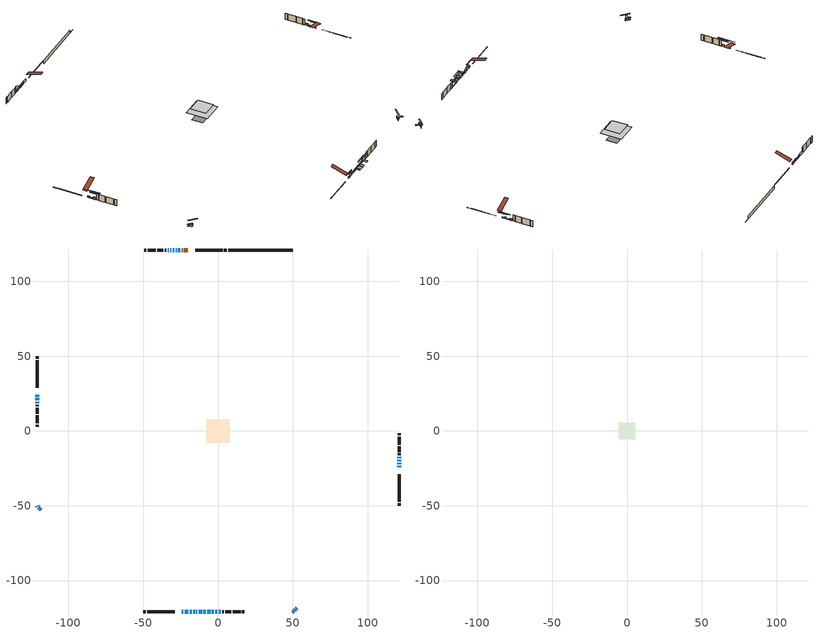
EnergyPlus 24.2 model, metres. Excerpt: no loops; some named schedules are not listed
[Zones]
conditioned space
 floor outside (Floor1 construction): -1.78,-1.78 -1.78,1.78 1.78,1.78 1.78,-1.78 z1.52
 floor adiabatic (AdiabaticFloorConstruction): -7.79,-7.79 -7.79,7.79 7.79,7.79 7.79,-7.79 z3.96
 floor foundation (Slab1 construction): -6.89,-3.93 -6.89,3.93 6.89,3.93 6.89,-3.93 z-1.07
 wall outside (RimJoist1 construction): 5.92,121.02 3.98,121.02 / -50.13,-121.02 -48.19,-121.02 / -121.02,50.13 -121.02,48.19 / 121.02,-50.13 121.02,-48.19 z1.52:1.82
 wall outside (RimJoist2 construction): 3.05,121.02 -15.32,121.02 / -47.26,-121.02 -28.89,-121.02 / -121.02,47.26 -121.02,28.89 / 121.02,-47.26 121.02,-28.89 z1.52:1.82
 wall outside (AdiabaticWallConstruction 1): -20.08,121.02 -22.75,121.02 / -23.68,121.02 -24.19,121.02 z1.52:3.55
 wall outside (AdiabaticWallConstruction): -24.13,-121.02 -23.16,-121.02 / -14.45,-121.02 -13.93,-121.02 z1.52:3.12; -25.12,121.02 -26.8,121.02 / -29.24,121.02 -30.41,121.02 / 121.02,-18.19 121.02,-17.08 / -16.54,-121.02 -15.37,-121.02 z1.52:2.69; 121.02,-24.13 121.02,-23.31 / -27.73,121.02 -28.31,121.02 / -32.97,121.02 -33.54,121.02 z1.52:2.38; 121.02,-22.39 121.02,-21.22 z1.52:2.97; -22.23,-121.02 -19.87,-121.02 z1.52:3.6; 121.02,-20.29 121.02,-19.12 z1.52:1.77; 50.13,-121.02 50.52,-120.62 / -18.94,-121.02 -17.47,-121.02 / -121.02,-50.13 -120.62,-50.52 / -13.01,-121.02 -10.64,-121.02 / 51.18,-119.97 51.59,-119.55 / -9.72,-121.02 -8.24,-121.02 / -119.97,-51.18 -119.55,-51.59 / -4.02,-121.02 -2.85,-121.02 z1.52:2.99; -31.33,121.02 -32.05,121.02 z1.52:1.73; -121.02,24.13 -121.02,23.01 / 0.58,-121.02 1.75,-121.02 z1.52:2.49; -7.31,-121.02 -4.95,-121.02 / 52.25,-118.9 52.64,-118.5 / -118.9,-52.25 -118.5,-52.64 / -121.02,19.71 -121.02,18.59 z1.52:3.3; -121.02,22.09 -121.02,20.63 z1.52:2.11; -1.93,-121.02 -0.35,-121.02 z1.52:1.8
 wall outside (Wall1 construction): -34.46,121.02 -35.58,121.02 / 2.68,-121.02 3.79,-121.02 / -121.02,17.66 -121.02,16.55 / 121.02,-16.15 121.02,-15.03 z1.52:6.4
 wall outside (Wall2 construction): -36.5,121.02 -40.56,121.02 / 4.72,-121.02 8.77,-121.02 / -121.02,15.62 -121.02,11.57 / 121.02,-14.11 121.02,-10.05 z1.52:6.4
 wall outside (Wall3 construction): -41.48,121.02 -46.89,121.02 / 9.7,-121.02 15.1,-121.02 / -121.02,10.64 -121.02,5.24 / 121.02,-9.13 121.02,-3.72 z1.52:6.4
 wall outside (Wall4 construction): -47.82,121.02 -49.2,121.02 / 16.03,-121.02 17.41,-121.02 / -121.02,4.31 -121.02,2.93 / 121.02,-2.79 121.02,-1.41 z1.52:6.4
 wall foundation (FoundationWall1 construction): 6.84,121.02,-1.07 6.84,121.02,1.52 45.8,121.02,1.52 45.8,121.02,-1.01 50.13,121.02,-1.01 50.13,121.02,-1.07
 window (WindowConstruction 20): -24.13,-121.02 -23.16,-121.02 z1.52:3.12
 window (WindowConstruction 6): -25.12,121.02 -26.8,121.02 z1.52:2.69
 window (WindowConstruction 7): 121.02,-24.13 121.02,-23.31 z1.52:2.38
 window (WindowConstruction 8): 121.02,-22.38 121.02,-21.22 z1.52:2.97
 window (WindowConstruction 9): -22.23,-121.02 -19.87,-121.02 z1.52:3.6
 window (WindowConstruction 10): -27.73,121.02 -28.31,121.02 z1.52:2.38
 window (WindowConstruction 11): -29.24,121.02 -30.41,121.02 z1.52:2.69
 window (WindowConstruction 12): 121.02,-20.29 121.02,-19.12 z1.52:1.77
 window (WindowConstruction 13): 121.02,-18.19 121.02,-17.08 z1.52:2.69
 window (WindowConstruction 14): 50.13,-121.02 50.52,-120.62 z1.52:2.99
 window (WindowConstruction 21): -31.34,121.02 -32.05,121.02 z1.52:1.72
 window (WindowConstruction 15): -18.94,-121.02 -17.47,-121.02 z1.52:2.99
 window (WindowConstruction 16): -121.02,-50.13 -120.62,-50.52 z1.52:2.99
 window (WindowConstruction 17): -16.54,-121.02 -15.37,-121.02 z1.52:2.69
 window (WindowConstruction 18): -121.02,24.13 -121.02,23.01 z1.52:2.49
 window (WindowConstruction 19): -32.98,121.02 -33.53,121.02 z1.52:2.38
 window (WindowConstruction 28): -14.44,-121.02 -13.94,-121.02 z1.52:3.12
 window (WindowConstruction 22): -13.01,-121.02 -10.64,-121.02 z1.52:2.99
 window (WindowConstruction 23): 51.18,-119.96 51.59,-119.55 z1.52:2.99
 window (WindowConstruction 24): -9.71,-121.02 -8.24,-121.02 z1.52:2.99
 window (WindowConstruction): -7.31,-121.02 -4.95,-121.02 z1.52:3.3
 window (WindowConstruction 25): -119.96,-51.18 -119.55,-51.59 z1.52:2.99
 window (WindowConstruction 26): -4.02,-121.02 -2.86,-121.02 z1.52:2.99
 window (WindowConstruction 27): -121.02,22.08 -121.02,20.64 z1.52:2.11
 window (WindowConstruction 1): 52.25,-118.89 52.64,-118.5 z1.52:3.3
 window (WindowConstruction 2): -118.89,-52.25 -118.5,-52.64 z1.52:3.3
 window (WindowConstruction 3): -1.93,-121.02 -0.35,-121.02 z1.52:1.8
 window (WindowConstruction 4): 0.58,-121.02 1.75,-121.02 z1.52:2.49
 window (WindowConstruction 5): -121.02,19.71 -121.02,18.59 z1.52:3.3
 door (Door): -20.08,121.02 -22.75,121.02 z1.52:3.55
 door (Door 1): -23.68,121.02 -24.19,121.02 z1.52:3.55
 ceiling adiabatic (AdiabaticFloorConstruction): 7.79,-7.79 7.79,7.79 -7.79,7.79 -7.79,-7.79 z3.96
attic - vented
 floor to conditioned space (Floor2 construction Reversed): -5.65,-5.65 -5.65,5.65 5.65,5.65 5.65,-5.65 z6.4
 roof outside (Roof1 construction): -19.15,121.02,6.4 -19.15,110.01,10.07 -16.25,110.01,10.07 -16.25,121.02,6.4; -25.06,-121.02,6.4 -25.06,-110.01,10.07 -27.96,-110.01,10.07 -27.96,-121.02,6.4; -121.02,25.06,6.4 -110.01,25.06,10.07 -110.01,27.96,10.07 -121.02,27.96,6.4; 121.02,-25.06,6.4 110.01,-25.06,10.07 110.01,-27.96,10.07 121.02,-27.96,6.4
shading: -20.11,-121.02 -27.18,-121.02 -27.18,-121.48 -20.11,-121.48 z6.17; -27.1,121.02 -24.82,121.02 -24.82,121.48 -27.1,121.48 z2.99; 121.02,-20.26 121.02,-27.18 121.48,-27.18 121.48,-20.26 z5.43; 121.02,-18.17 121.02,-25.44 121.48,-25.44 121.48,-18.17 z6.02; -19.26,-121.02 -22.84,-121.02 -22.84,-121.48 -19.26,-121.48 z4.21; -28.61,121.02 -27.43,121.02 -27.43,121.48 -28.61,121.48 z2.68; -30.71,121.02 -28.94,121.02 -28.94,121.48 -30.71,121.48 z2.99; 121.02,-18.82 121.02,-20.59 121.48,-20.59 121.48,-18.82 z2.07; 121.02,-16.78 121.02,-18.49 121.48,-18.49 121.48,-16.78 z2.99; 50.73,-120.41 49.92,-121.23 50.24,-121.55 51.06,-120.74 z3.29; -33.88,121.02 -29.51,121.02 -29.51,122.54 -33.88,122.54 z3.55; -17.17,-121.02 -19.24,-121.02 -19.24,-121.48 -17.17,-121.48 z3.29; -120.41,-50.73 -121.23,-49.92 -121.55,-50.24 -120.74,-51.06 z3.29; -15.07,-121.02 -16.84,-121.02 -16.84,-121.48 -15.07,-121.48 z2.99; -121.02,22.71 -121.02,24.43 -121.48,24.43 -121.48,22.71 z2.78; -33.83,121.02 -32.68,121.02 -32.68,121.48 -33.83,121.48 z2.68; -13.64,-121.02 -14.74,-121.02 -14.74,-124.68 -13.64,-124.68 z3.42; -10.35,-121.02 -13.3,-121.02 -13.3,-124.68 -10.35,-124.68 z3.29; 51.8,-119.34 50.97,-120.18 53.56,-122.76 54.39,-121.93 z3.29; -7.94,-121.02 -10.01,-121.02 -10.01,-124.68 -7.94,-124.68 z3.29; -1.9,-121.02 -10.36,-121.02 -10.36,-121.48 -1.9,-121.48 z6.35; -119.34,-51.8 -120.18,-50.97 -122.76,-53.56 -121.93,-54.39 z3.29; -2.56,-121.02 -4.32,-121.02 -4.32,-124.68 -2.56,-124.68 z3.29; -121.02,15.15 -121.02,27.57 -121.48,27.57 -121.48,15.15 z7.59; 54.8,-116.34 50.09,-121.05 50.42,-121.38 55.13,-116.67 z6.35; -116.34,-54.8 -121.05,-50.09 -121.38,-50.42 -116.67,-55.13 z6.35; 2.7,-121.02 -4.98,-121.02 -4.98,-121.48 2.7,-121.48 z4.85; 4.8,-121.02 -2.47,-121.02 -2.47,-121.48 4.8,-121.48 z5.54; -121.02,15.54 -121.02,22.76 -121.48,22.76 -121.48,15.54 z6.35
[Building]
Building 1: Terrain=Suburbs
[Site:Location]
Calgary Intl AP_AB: Latitude {deg}=51.11; Longitude {deg}=-114.02; Time Zone {hr}=-7; Elevation {m}=1084; Keep Site Location Information=Yes
[Site:GroundTemperature:Shallow]
0.326196, -1.55603, -1.70677, -0.813554, 2.7722, 6.34125, 9.43543, 11.3955, 11.562, 9.96783, 6.95256, 3.49299
[Site:WaterMainsTemperature]
Calculation Method=Schedule; Temperature Schedule=mains temperature schedule
[Material] Roughness=Rough; Thermal Absorptance=0.9
Name | Thickness {m} | Conductivity {W/m-K} | Density {kg/m3} | Specific Heat {J/kg-K} | Solar Absorptance | Visible Absorptance
asphalt or fiberglass shingles | 0.00635 | 0.162714 | 1121.4 | 1465.45 | 0.4 | 0.4
ceiling loosefill ins | 0.169333 | 0.0480833 | 16.02 | 1046.75 | 0.7 | 0.7
ceiling stud and cavity | 0.1397 | 0.0953572 | 65.682 | 1177.47 | 0.7 | 0.7
concrete 4.0 in. | 0.1016 | 1.803125 | 2242.8 | 837.4 | 0.7 | 0.7
concrete 8.0 in. | 0.2032 | 1.803125 | 2242.8 | 837.4 | 0.7 | 0.7
door material | 0.04445 | 0.0451087 | 512.64 | 1214.23 | 0.7 | 0.7
exterior vertical ins | 0.0524957 | 0.029427 | 32.04 | 1214.23 | 0.7 | 0.7
floor covering | 0.0127 | 0.0433444 | 54.468 | 1339.84 | 0.6 | 0.6
floor rigid ins | 0.103632 | 0.029427 | 32.04 | 1214.23 | 0.7 | 0.7
floor rigid ins 1; wall rigid ins 1 | 0.512978 | 0.029427 | 32.04 | 1214.23 | 0.7 | 0.7
floor stud and cavity | 0.1397 | 0.122966 | 92.3553 | 1139.71 | 0.7 | 0.7
floor stud and cavity 1 | 0.1397 | 1.75129 | 37.0049 | 1207.88 | 0.7 | 0.7
furniture material conditioned space 1 | 0.1524 | 0.115458 | 640.8 | 1214.23 | 0.6 | 0.6
gypsum board | 0.0127 | 0.160291 | 801 | 837.4 | 0.6 | 0.6
gypsum board 1 | 0.0127 | 0.160291 | 801 | 837.4 | 0.7 | 0.7
osb sheathing 0.5 in. | 0.0127 | 0.115458 | 512.64 | 1214.23 | 0.7 | 0.7
osb sheathing 0.75 in. | 0.01905 | 0.115458 | 512.64 | 1214.23 | 0.7 | 0.7
osb sheathing 2.0 in. | 0.0508 | 0.115458 | 512.64 | 1214.23 | 0.7 | 0.7
rim joist rigid ins; wall rigid ins | 0.051816 | 0.029427 | 32.04 | 1214.23 | 0.7 | 0.7
rim joist stud and cavity | 0.0508 | 0.0511906 | 125.044 | 1163.47 | 0.6 | 0.6
rim joist stud and cavity 1 | 0.0508 | 0.0496917 | 125.044 | 1163.47 | 0.6 | 0.6
slab rigid ins | 0.0412942 | 0.029427 | 32.04 | 1214.23 | 0.7 | 0.7
wall stud and cavity | 0.1397 | 0.243374 | 139.0536 | 1170.24 | 0.7 | 0.7
wall stud and cavity 1 | 0.1397 | 0.217369 | 139.0536 | 1170.24 | 0.7 | 0.7
wall stud and cavity 2 | 0.1397 | 0.220388 | 139.0536 | 1170.24 | 0.7 | 0.7
wall stud and cavity 3 | 0.1397 | 0.543595 | 139.0536 | 1170.24 | 0.7 | 0.7
wall stud and cavity 4 | 0.0889 | 0.380278 | 52.3479 | 1209.89 | 0.7 | 0.7
wall stud and cavity 5 | 0.0889 | 0.391764 | 83.0341 | 1211.67 | 0.7 | 0.7
wood siding | 0.0254 | 0.102417 | 544.68 | 1172.36 | 0.4 | 0.4
wood siding 1; wood siding 2; wood siding 3 | 0.0254 | 0.102417 | 544.68 | 1172.36 | 0.7 | 0.7
[WindowMaterial:SimpleGlazingSystem]
Name | U-Factor {W/m2-K} | Solar Heat Gain Coefficient
WindowMaterial | 2.89067 | 0.66
WindowMaterial 1 | 2.96732 | 0.63
WindowMaterial 10 | 2.9395 | 0.6
WindowMaterial 11 | 3.10076 | 0.32
WindowMaterial 12 | 2.99685 | 0.51
WindowMaterial 13 | 2.97187 | 0.62
WindowMaterial 14 | 2.90373 | 0.68
WindowMaterial 15 | 2.92474 | 0.66
WindowMaterial 16 | 3.00196 | 0.5
WindowMaterial 17 | 2.98833 | 0.6
WindowMaterial 18 | 2.779381 | 0.66
WindowMaterial 19 | 2.682855 | 0.42
WindowMaterial 2 | 3.08145 | 0.52
WindowMaterial 20 | 2.887263 | 0.7
WindowMaterial 21 | 2.96619 | 0.62
WindowMaterial 22 | 2.98606 | 0.53
WindowMaterial 23 | 3.01161 | 0.5
WindowMaterial 24 | 2.762347 | 0.61
WindowMaterial 3 | 2.95029 | 0.58
WindowMaterial 4 | 2.98776 | 0.53
WindowMaterial 5 | 2.90941 | 0.68
WindowMaterial 6 | 2.97698 | 0.54
WindowMaterial 7 | 2.92871 | 0.61
WindowMaterial 8 | 2.8742 | 0.71
WindowMaterial 9 | 2.98492 | 0.6
[Construction]
AdiabaticFloorConstruction: floor stud and cavity 1, floor rigid ins 1, osb sheathing 0.75 in., floor covering
AdiabaticWallConstruction: wood siding 2, wall rigid ins 1, wall stud and cavity 4, gypsum board
AdiabaticWallConstruction 1: wood siding 3, wall rigid ins 1, wall stud and cavity 4, gypsum board
Door; Door 1: door material
Floor1 construction: floor stud and cavity, floor rigid ins, osb sheathing 0.75 in., floor covering
Floor2 construction Reversed: gypsum board, ceiling stud and cavity, ceiling loosefill ins
FoundationWall1 construction: concrete 8.0 in., gypsum board 1
furniture construction conditioned space 1: furniture material conditioned space 1
PartitionWallConstruction: gypsum board, wall stud and cavity 5, gypsum board
RimJoist1 construction: wood siding 1, rim joist rigid ins, osb sheathing 2.0 in., rim joist stud and cavity
RimJoist2 construction: wood siding 1, rim joist rigid ins, osb sheathing 2.0 in., rim joist stud and cavity 1
Roof1 construction: asphalt or fiberglass shingles
Slab1 construction: slab rigid ins, concrete 4.0 in.
Wall1 construction: wood siding, wall rigid ins, osb sheathing 0.5 in., wall stud and cavity, gypsum board
Wall2 construction: wood siding, wall rigid ins, osb sheathing 0.5 in., wall stud and cavity 1, gypsum board
Wall3 construction: wood siding, wall rigid ins, osb sheathing 0.5 in., wall stud and cavity 2, gypsum board
Wall4 construction: wood siding, wall rigid ins, osb sheathing 0.5 in., wall stud and cavity 3, gypsum board
WindowConstruction: WindowMaterial
WindowConstruction 1; WindowConstruction 2: WindowMaterial 1
WindowConstruction 10: WindowMaterial 9
WindowConstruction 11: WindowMaterial 10
WindowConstruction 12: WindowMaterial 11
WindowConstruction 13: WindowMaterial 12
WindowConstruction 14; WindowConstruction 16: WindowMaterial 13
WindowConstruction 15; WindowConstruction 24: WindowMaterial 14
WindowConstruction 17: WindowMaterial 15
WindowConstruction 18: WindowMaterial 16
WindowConstruction 19: WindowMaterial 17
WindowConstruction 20: WindowMaterial 18
WindowConstruction 21: WindowMaterial 19
WindowConstruction 22: WindowMaterial 20
WindowConstruction 23: WindowMaterial 21
WindowConstruction 25: WindowMaterial 22
WindowConstruction 26; WindowConstruction 8: WindowMaterial 7
WindowConstruction 27: WindowMaterial 23
WindowConstruction 28: WindowMaterial 24
WindowConstruction 3: WindowMaterial 2
WindowConstruction 4: WindowMaterial 3
WindowConstruction 5: WindowMaterial 4
WindowConstruction 6: WindowMaterial 5
WindowConstruction 7: WindowMaterial 6
WindowConstruction 9: WindowMaterial 8
[Zone] Multiplier=1; Part of Total Floor Area=Yes
Name | Volume {m3}
attic - vented | 76.092
conditioned space | 976
[Space]
Name | Zone | Volume {m3}
attic - vented 1 | attic - vented | 76.092
conditioned space 1 | conditioned space | 976
[ZoneInfiltration:EffectiveLeakageArea]
infil attic - vented 1: Zone or Space=attic - vented 1; Schedule=Always On Discrete; Effective Air Leakage Area {cm2}=4379.66; Stack Coefficient=0.000255168; Wind Coefficient=1.07928e-05
[ZoneMixing]
whole house fan mix: Zone or Space=attic - vented; Schedule=Always On Continuous; Design Flow Rate Calculation Method=Flow/Zone; Design Flow Rate {m3/s}=0; Source Zone or Space=conditioned space
[SurfaceProperty:ExposedFoundationPerimeter]
Slab1: Exposed Perimeter Calculation Method=TotalExposedPerimeter; Total Exposed Perimeter {m}=43.282
[InternalMass] Zone or ZoneList=conditioned space; Space or SpaceList=conditioned space 1
Name | Construction | Surface Area {m2}
furniture mass conditioned space 1 | furniture construction conditioned space 1 | 145.5
partition wall mass | PartitionWallConstruction | 363.75
[Lights]
interior lighting: Zone or ZoneList or Space or SpaceList=conditioned space 1; Schedule=interior lighting schedule; Design Level Calculation Method=LightingLevel; Lighting Level {W}=343.2; Return Air Fraction=0; Fraction Radiant=0.6; Fraction Visible=0.2; Fraction Replaceable=1
[People]
occupants: Zone or ZoneList or Space or SpaceList=conditioned space 1; Number of People Schedule=occupants schedule; Number of People Calculation Method=People; Number of People=3; Fraction Radiant=0.314171; Sensible Heat Fraction=0.56303; Activity Level Schedule=occupants activity schedule; Carbon Dioxide Generation Rate {m3/s-W}=0; Enable ASHRAE 55 Comfort Warnings=No; Mean Radiant Temperature Calculation Type=EnclosureAveraged
[ElectricEquipment] Zone or ZoneList or Space or SpaceList=conditioned space 1; Design Level Calculation Method=EquipmentLevel
Name | Schedule | Design Level {W} | Fraction Latent | Fraction Radiant | Fraction Lost
clothes dryer | clothes dryer schedule | 140.772 | 0.015 | 0.081 | 0.85
clothes washer | clothes washer schedule | 32.1985 | 0.03 | 0.162 | 0.7
cooking range | cooking range schedule | 215.147 | 0.08 | 0.432 | 0.2
dishwasher | dishwasher schedule | 66.8632 | 0.3 | 0.18 | 0.4
fridge | fridge schedule | 72.9452 | 0 | 0.6 | 0
mech vent house fan | mech vent house fan schedule | 0 | 0 | 0 | 1
mech vent house fan cfis | mech vent house fan cfis schedule | 0 | 0 | 0 | 0
misc plug loads | misc plug loads schedule | 494.7 | 0.045 | 0.513 | 0.1
whole house fan | Always On Discrete | 0 | 0 | 0 | 1
[OtherEquipment] Zone or ZoneList or Space or SpaceList=conditioned space 1; Design Level Calculation Method=EquipmentLevel
Name | Fuel Type | Schedule | Design Level {W} | Fraction Latent | Fraction Radiant | Fraction Lost
clothes dryer 1 | Electricity | clothes dryer schedule | 0 | 0.015 | 0.081 | 0.85
cooking range 1 | Electricity | cooking range schedule | 0 | 0.08 | 0.432 | 0.2
general water use latent | None | general water use schedule | 62.594 | 1 | 0 | 0
general water use sensible | None | general water use schedule | -61.6891 | 0 | 0.6 | 0
mech vent house fan latent load | None | Always On Discrete | 0 | 1 | 0 | 0
mech vent house fan sensible load | None | Always On Discrete | 0 | 0 | 0 | 0
water heater energy adjustment1; water heater energy adjustment2 | NaturalGas | Always On Discrete | 0.01 | 0 | 0 | 1
[ZoneInfiltration:DesignFlowRate] Zone or ZoneList or Space or SpaceList=conditioned space 1; Schedule=Always On Discrete; Design Flow Rate Calculation Method=Flow/Zone; Design Flow Rate {m3/s}=0
infil flow; natural vent flow; whole house fan flow
[Foundation:Kiva]
Foundation Kiva 1: Initial Indoor Air Temperature {C}=18; Wall Height Above Grade {m}=1.52001; Wall Depth Below Slab {m}=0.2032; Custom Block Material Name 1=exterior vertical ins; Custom Block Depth 1 {m}=2.59001; Custom Block X Position 1 {m}=0.2159; Custom Block Z Position 1 {m}=0
[Foundation:Kiva:Settings]
Soil Conductivity {W/m-K}=0.849921; Soil Density {kg/m3}=1842.3; Soil Specific Heat {J/kg-K}=418.7; Ground Solar Absorptivity=0.9; Ground Thermal Absorptivity=0.9; Ground Surface Roughness {m}=0.03; Far-Field Width {m}=40; Deep-Ground Boundary Condition=ZeroFlux; Deep-Ground Depth {m}=40; Minimum Cell Dimension {m}=0.2; Maximum Cell Growth Coefficient=3; Simulation Timestep=Timestep
[Exterior:Lights]
exterior lighting: Schedule=exterior lighting schedule; Design Level {W}=75.6
[Schedule:Constant]
Name | Hourly Value
Always On Continuous; mech vent house fan schedule; mech vent house fan cfis schedule; Always On Discrete | 1
occupants activity schedule | 117.228
fridge schedule | 0
[Schedule:Week:Daily]
interior lighting schedule Week Rule - Jan1-Jan27: interior lighting schedule day, interior lighting schedule day, interior lighting schedule day, interior lighting schedule day, interior lighting schedule day, interior lighting schedule day, interior lighting schedule day, interior lighting schedule default day, interior lighting schedule default day, interior lighting schedule default day, interior lighting schedule default day, interior lighting schedule default day
interior lighting schedule Week Rule - Jan28-Feb3: interior lighting schedule day, interior lighting schedule day, interior lighting schedule day, interior lighting schedule day, interior lighting schedule day 1, interior lighting schedule day 1, interior lighting schedule day 1, interior lighting schedule default day, interior lighting schedule default day, interior lighting schedule default day, interior lighting schedule default day, interior lighting schedule default day
interior lighting schedule Week Rule - Feb4-Feb24: interior lighting schedule day 1, interior lighting schedule day 1, interior lighting schedule day 1, interior lighting schedule day 1, interior lighting schedule day 1, interior lighting schedule day 1, interior lighting schedule day 1, interior lighting schedule default day, interior lighting schedule default day, interior lighting schedule default day, interior lighting schedule default day, interior lighting schedule default day
interior lighting schedule Week Rule - Feb25-Mar3: interior lighting schedule day 1, interior lighting schedule day 1, interior lighting schedule day 1, interior lighting schedule day 1, interior lighting schedule day 2, interior lighting schedule day 2, interior lighting schedule day 2, interior lighting schedule default day, interior lighting schedule default day, interior lighting schedule default day, interior lighting schedule default day, interior lighting schedule default day
interior lighting schedule Week Rule - Mar4-Mar31: interior lighting schedule day 2, interior lighting schedule day 2, interior lighting schedule day 2, interior lighting schedule day 2, interior lighting schedule day 2, interior lighting schedule day 2, interior lighting schedule day 2, interior lighting schedule default day, interior lighting schedule default day, interior lighting schedule default day, interior lighting schedule default day, interior lighting schedule default day
interior lighting schedule Week Rule - Apr1-Apr28: interior lighting schedule day 3, interior lighting schedule day 3, interior lighting schedule day 3, interior lighting schedule day 3, interior lighting schedule day 3, interior lighting schedule day 3, interior lighting schedule day 3, interior lighting schedule default day, interior lighting schedule default day, interior lighting schedule default day, interior lighting schedule default day, interior lighting schedule default day
interior lighting schedule Week Rule - Apr29-May5: interior lighting schedule day 3, interior lighting schedule day 3, interior lighting schedule day 4, interior lighting schedule day 4, interior lighting schedule day 4, interior lighting schedule day 4, interior lighting schedule day 4, interior lighting schedule default day, interior lighting schedule default day, interior lighting schedule default day, interior lighting schedule default day, interior lighting schedule default day
interior lighting schedule Week Rule - May6-May26: interior lighting schedule day 4, interior lighting schedule day 4, interior lighting schedule day 4, interior lighting schedule day 4, interior lighting schedule day 4, interior lighting schedule day 4, interior lighting schedule day 4, interior lighting schedule default day, interior lighting schedule default day, interior lighting schedule default day, interior lighting schedule default day, interior lighting schedule default day
interior lighting schedule Week Rule - May27-Jun2: interior lighting schedule day 4, interior lighting schedule day 4, interior lighting schedule day 4, interior lighting schedule day 4, interior lighting schedule day 4, interior lighting schedule day 5, interior lighting schedule day 5, interior lighting schedule default day, interior lighting schedule default day, interior lighting schedule default day, interior lighting schedule default day, interior lighting schedule default day
interior lighting schedule Week Rule - Jun3-Jun30: interior lighting schedule day 5, interior lighting schedule day 5, interior lighting schedule day 5, interior lighting schedule day 5, interior lighting schedule day 5, interior lighting schedule day 5, interior lighting schedule day 5, interior lighting schedule default day, interior lighting schedule default day, interior lighting schedule default day, interior lighting schedule default day, interior lighting schedule default day
interior lighting schedule Week Rule - Jul1-Jul28: interior lighting schedule day 6, interior lighting schedule day 6, interior lighting schedule day 6, interior lighting schedule day 6, interior lighting schedule day 6, interior lighting schedule day 6, interior lighting schedule day 6, interior lighting schedule default day, interior lighting schedule default day, interior lighting schedule default day, interior lighting schedule default day, interior lighting schedule default day
interior lighting schedule Week Rule - Jul29-Aug4: interior lighting schedule day 6, interior lighting schedule day 6, interior lighting schedule day 6, interior lighting schedule day 7, interior lighting schedule day 7, interior lighting schedule day 7, interior lighting schedule day 7, interior lighting schedule default day, interior lighting schedule default day, interior lighting schedule default day, interior lighting schedule default day, interior lighting schedule default day
interior lighting schedule Week Rule - Aug5-Aug25: interior lighting schedule day 7, interior lighting schedule day 7, interior lighting schedule day 7, interior lighting schedule day 7, interior lighting schedule day 7, interior lighting schedule day 7, interior lighting schedule day 7, interior lighting schedule default day, interior lighting schedule default day, interior lighting schedule default day, interior lighting schedule default day, interior lighting schedule default day
interior lighting schedule Week Rule - Aug26-Sep1: interior lighting schedule day 7, interior lighting schedule day 7, interior lighting schedule day 7, interior lighting schedule day 7, interior lighting schedule day 7, interior lighting schedule day 7, interior lighting schedule day 8, interior lighting schedule default day, interior lighting schedule default day, interior lighting schedule default day, interior lighting schedule default day, interior lighting schedule default day
interior lighting schedule Week Rule - Sep2-Sep29: interior lighting schedule day 8, interior lighting schedule day 8, interior lighting schedule day 8, interior lighting schedule day 8, interior lighting schedule day 8, interior lighting schedule day 8, interior lighting schedule day 8, interior lighting schedule default day, interior lighting schedule default day, interior lighting schedule default day, interior lighting schedule default day, interior lighting schedule default day
interior lighting schedule Week Rule - Sep30-Oct6: interior lighting schedule day 8, interior lighting schedule day 9, interior lighting schedule day 9, interior lighting schedule day 9, interior lighting schedule day 9, interior lighting schedule day 9, interior lighting schedule day 9, interior lighting schedule default day, interior lighting schedule default day, interior lighting schedule default day, interior lighting schedule default day, interior lighting schedule default day
interior lighting schedule Week Rule - Oct7-Oct27: interior lighting schedule day 9, interior lighting schedule day 9, interior lighting schedule day 9, interior lighting schedule day 9, interior lighting schedule day 9, interior lighting schedule day 9, interior lighting schedule day 9, interior lighting schedule default day, interior lighting schedule default day, interior lighting schedule default day, interior lighting schedule default day, interior lighting schedule default day
interior lighting schedule Week Rule - Oct28-Nov3: interior lighting schedule day 9, interior lighting schedule day 9, interior lighting schedule day 9, interior lighting schedule day 9, interior lighting schedule day 10, interior lighting schedule day 10, interior lighting schedule day 10, interior lighting schedule default day, interior lighting schedule default day, interior lighting schedule default day, interior lighting schedule default day, interior lighting schedule default day
interior lighting schedule Week Rule - Nov4-Nov24: interior lighting schedule day 10, interior lighting schedule day 10, interior lighting schedule day 10, interior lighting schedule day 10, interior lighting schedule day 10, interior lighting schedule day 10, interior lighting schedule day 10, interior lighting schedule default day, interior lighting schedule default day, interior lighting schedule default day, interior lighting schedule default day, interior lighting schedule default day
interior lighting schedule Week Rule - Nov25-Dec1: interior lighting schedule day 10, interior lighting schedule day 10, interior lighting schedule day 10, interior lighting schedule day 10, interior lighting schedule day 10, interior lighting schedule day 10, interior lighting schedule day 11, interior lighting schedule default day, interior lighting schedule default day, interior lighting schedule default day, interior lighting schedule default day, interior lighting schedule default day
interior lighting schedule Week Rule - Dec2-Dec31: interior lighting schedule day 11, interior lighting schedule day 11, interior lighting schedule day 11, interior lighting schedule day 11, interior lighting schedule day 11, interior lighting schedule day 11, interior lighting schedule day 11, interior lighting schedule default day, interior lighting schedule default day, interior lighting schedule default day, interior lighting schedule default day, interior lighting schedule default day
occupants schedule Week Rule - Jan1-Dec31: occupants schedule day, occupants schedule day, occupants schedule day, occupants schedule day, occupants schedule day, occupants schedule day, occupants schedule day, occupants schedule default day, occupants schedule default day, occupants schedule default day, occupants schedule default day, occupants schedule default day
clothes dryer schedule Week Rule - Jan1-Dec31: clothes dryer schedule day, clothes dryer schedule day, clothes dryer schedule day, clothes dryer schedule day, clothes dryer schedule day, clothes dryer schedule day, clothes dryer schedule day, clothes dryer schedule default day, clothes dryer schedule default day, clothes dryer schedule default day, clothes dryer schedule default day, clothes dryer schedule default day
clothes washer schedule Week Rule - Jan1-Dec31: clothes washer schedule day, clothes washer schedule day, clothes washer schedule day, clothes washer schedule day, clothes washer schedule day, clothes washer schedule day, clothes washer schedule day, clothes washer schedule default day, clothes washer schedule default day, clothes washer schedule default day, clothes washer schedule default day, clothes washer schedule default day
cooking range schedule Week Rule - Jan1-Dec31: cooking range schedule day, cooking range schedule day, cooking range schedule day, cooking range schedule day, cooking range schedule day, cooking range schedule day, cooking range schedule day, cooking range schedule default day, cooking range schedule default day, cooking range schedule default day, cooking range schedule default day, cooking range schedule default day
dishwasher schedule Week Rule - Jan1-Dec31: dishwasher schedule day, dishwasher schedule day, dishwasher schedule day, dishwasher schedule day, dishwasher schedule day, dishwasher schedule day, dishwasher schedule day, dishwasher schedule default day, dishwasher schedule default day, dishwasher schedule default day, dishwasher schedule default day, dishwasher schedule default day
misc plug loads schedule Week Rule - Jan1-Dec31: misc plug loads schedule day, misc plug loads schedule day, misc plug loads schedule day, misc plug loads schedule day, misc plug loads schedule day, misc plug loads schedule day, misc plug loads schedule day, misc plug loads schedule default day, misc plug loads schedule default day, misc plug loads schedule default day, misc plug loads schedule default day, misc plug loads schedule default day
general water use schedule Week Rule - Jan1-Dec31: general water use schedule day, general water use schedule day, general water use schedule day, general water use schedule day, general water use schedule day, general water use schedule day, general water use schedule day, general water use schedule default day, general water use schedule default day, general water use schedule default day, general water use schedule default day, general water use schedule default day
exterior lighting schedule Week Rule - Jan1-Jan27: exterior lighting schedule day, exterior lighting schedule day, exterior lighting schedule day, exterior lighting schedule day, exterior lighting schedule day, exterior lighting schedule day, exterior lighting schedule day, exterior lighting schedule default day, exterior lighting schedule default day, exterior lighting schedule default day, exterior lighting schedule default day, exterior lighting schedule default day
exterior lighting schedule Week Rule - Jan28-Feb3: exterior lighting schedule day, exterior lighting schedule day, exterior lighting schedule day, exterior lighting schedule day, exterior lighting schedule day 1, exterior lighting schedule day 1, exterior lighting schedule day 1, exterior lighting schedule default day, exterior lighting schedule default day, exterior lighting schedule default day, exterior lighting schedule default day, exterior lighting schedule default day
exterior lighting schedule Week Rule - Feb4-Feb24: exterior lighting schedule day 1, exterior lighting schedule day 1, exterior lighting schedule day 1, exterior lighting schedule day 1, exterior lighting schedule day 1, exterior lighting schedule day 1, exterior lighting schedule day 1, exterior lighting schedule default day, exterior lighting schedule default day, exterior lighting schedule default day, exterior lighting schedule default day, exterior lighting schedule default day
[Schedule:Year]
interior lighting schedule: interior lighting schedule Week Rule - Jan1-Jan27, 1, 1, 1, 27, interior lighting schedule Week Rule - Jan28-Feb3, 1, 28, 2, 3, interior lighting schedule Week Rule - Feb4-Feb24, 2, 4, 2, 24, interior lighting schedule Week Rule - Feb25-Mar3, 2, 25, 3, 3, interior lighting schedule Week Rule - Mar4-Mar31, 3, 4, 3, 31, interior lighting schedule Week Rule - Apr1-Apr28, 4, 1, 4, 28, interior lighting schedule Week Rule - Apr29-May5, 4, 29, 5, 5, interior lighting schedule Week Rule - May6-May26, 5, 6, 5, 26, interior lighting schedule Week Rule - May27-Jun2, 5, 27, 6, 2, interior lighting schedule Week Rule - Jun3-Jun30, 6, 3, 6, 30, interior lighting schedule Week Rule - Jul1-Jul28, 7, 1, 7, 28, interior lighting schedule Week Rule - Jul29-Aug4, 7, 29, 8, 4, interior lighting schedule Week Rule - Aug5-Aug25, 8, 5, 8, 25, interior lighting schedule Week Rule - Aug26-Sep1, 8, 26, 9, 1, interior lighting schedule Week Rule - Sep2-Sep29, 9, 2, 9, 29, interior lighting schedule Week Rule - Sep30-Oct6, 9, 30, 10, 6, interior lighting schedule Week Rule - Oct7-Oct27, 10, 7, 10, 27, interior lighting schedule Week Rule - Oct28-Nov3, 10, 28, 11, 3, interior lighting schedule Week Rule - Nov4-Nov24, 11, 4, 11, 24, interior lighting schedule Week Rule - Nov25-Dec1, 11, 25, 12, 1, interior lighting schedule Week Rule - Dec2-Dec31, 12, 2, 12, 31
occupants schedule: occupants schedule Week Rule - Jan1-Dec31, 1, 1, 12, 31
clothes dryer schedule: clothes dryer schedule Week Rule - Jan1-Dec31, 1, 1, 12, 31
clothes washer schedule: clothes washer schedule Week Rule - Jan1-Dec31, 1, 1, 12, 31
cooking range schedule: cooking range schedule Week Rule - Jan1-Dec31, 1, 1, 12, 31
dishwasher schedule: dishwasher schedule Week Rule - Jan1-Dec31, 1, 1, 12, 31
misc plug loads schedule: misc plug loads schedule Week Rule - Jan1-Dec31, 1, 1, 12, 31
general water use schedule: general water use schedule Week Rule - Jan1-Dec31, 1, 1, 12, 31
exterior lighting schedule: exterior lighting schedule Week Rule - Jan1-Jan27, 1, 1, 1, 27, exterior lighting schedule Week Rule - Jan28-Feb3, 1, 28, 2, 3, exterior lighting schedule Week Rule - Feb4-Feb24, 2, 4, 2, 24, exterior lighting schedule Week Rule - Feb25-Mar3, 2, 25, 3, 3, exterior lighting schedule Week Rule - Mar4-Mar31, 3, 4, 3, 31, exterior lighting schedule Week Rule - Apr1-Apr28, 4, 1, 4, 28, exterior lighting schedule Week Rule - Apr29-May5, 4, 29, 5, 5, exterior lighting schedule Week Rule - May6-May26, 5, 6, 5, 26, exterior lighting schedule Week Rule - May27-Jun2, 5, 27, 6, 2, exterior lighting schedule Week Rule - Jun3-Jun30, 6, 3, 6, 30, exterior lighting schedule Week Rule - Jul1-Jul28, 7, 1, 7, 28, exterior lighting schedule Week Rule - Jul29-Aug4, 7, 29, 8, 4, exterior lighting schedule Week Rule - Aug5-Aug25, 8, 5, 8, 25, exterior lighting schedule Week Rule - Aug26-Sep1, 8, 26, 9, 1, exterior lighting schedule Week Rule - Sep2-Sep29, 9, 2, 9, 29, exterior lighting schedule Week Rule - Sep30-Oct6, 9, 30, 10, 6, exterior lighting schedule Week Rule - Oct7-Oct27, 10, 7, 10, 27, exterior lighting schedule Week Rule - Oct28-Nov3, 10, 28, 11, 3, exterior lighting schedule Week Rule - Nov4-Nov24, 11, 4, 11, 24, exterior lighting schedule Week Rule - Nov25-Dec1, 11, 25, 12, 1, exterior lighting schedule Week Rule - Dec2-Dec31, 12, 2, 12, 31
[Schedule:Compact]
mains temperature schedule: Through: 01/01, For: AllDays, Until: 24:00, 5.30611, Through: 01/02, For: AllDays, Until: 24:00, 5.24556, Through: 01/03, For: AllDays, Until: 24:00, 5.18611, Through: 01/04, For: AllDays, Until: 24:00, 5.12778, Through: 01/05, For: AllDays, Until: 24:00, 5.07, Through: 01/06, For: AllDays, Until: 24:00, 5.01278, Through: 01/07, For: AllDays, Until: 24:00, 4.95722, Through: 01/08, For: AllDays, Until: 24:00, 4.90222, Through: 01/09, For: AllDays, Until: 24:00, 4.84778, Through: 01/10, For: AllDays, Until: 24:00, 4.795, Through: 01/11, For: AllDays, Until: 24:00, 4.74278, Through: 01/12, For: AllDays, Until: 24:00, 4.69167, Through: 01/13, For: AllDays, Until: 24:00, 4.64111, Through: 01/14, For: AllDays, Until: 24:00, 4.59222, Through: 01/15, For: AllDays, Until: 24:00, 4.54389, Through: 01/16, For: AllDays, Until: 24:00, 4.49722, Through: 01/17, For: AllDays, Until: 24:00, 4.45111, Through: 01/18, For: AllDays, Until: 24:00, 4.40611, Through: 01/19, For: AllDays, Until: 24:00, 4.36222, Through: 01/20, For: AllDays, Until: 24:00, 4.32, Through: 01/21, For: AllDays, Until: 24:00, 4.27833, Through: 01/22, For: AllDays, Until: 24:00, 4.23778, Through: 01/23, For: AllDays, Until: 24:00, 4.19833, Through: 01/24, For: AllDays, Until: 24:00, 4.16056, Through: 01/25, For: AllDays, Until: 24:00, 4.12333, Through: 01/26, For: AllDays, Until: 24:00, 4.08778, Through: 01/27, For: AllDays, Until: 24:00, 4.05278, Through: 01/28, For: AllDays, Until: 24:00, 4.01944, Through: 01/29, For: AllDays, Until: 24:00, 3.98722, Through: 01/30, For: AllDays, Until: 24:00, 3.95611, Through: 01/31, For: AllDays, Until: 24:00, 3.92667, Through: 02/01, For: AllDays, Until: 24:00, 3.89778, Through: 02/02, For: AllDays, Until: 24:00, 3.87056, Through: 02/03, For: AllDays, Until: 24:00, 3.84444, Through: 02/04, For: AllDays, Until: 24:00, 3.82, Through: 02/05, For: AllDays, Until: 24:00, 3.79611, Through: 02/06, For: AllDays, Until: 24:00, 3.77389, Through: 02/07, For: AllDays, Until: 24:00, 3.75333, Through: 02/08, For: AllDays, Until: 24:00, 3.73333, Through: 02/09, For: AllDays, Until: 24:00, 3.715, Through: 02/10, For: AllDays, Until: 24:00, 3.69778, Through: 02/11, For: AllDays, Until: 24:00, 3.68222, Through: 02/12, For: AllDays, Until: 24:00, 3.66778, Through: 02/13, For: AllDays, Until: 24:00, 3.65444, Through: 02/14, For: AllDays, Until: 24:00, 3.64278, Through: 02/15, For: AllDays, Until: 24:00, 3.63222, Through: 02/16, For: AllDays, Until: 24:00, 3.62278, Through: 02/17, For: AllDays, Until: 24:00, 3.615, Through: 02/18, For: AllDays, Until: 24:00, 3.60833, Through: 02/19, For: AllDays, Until: 24:00, 3.60333, Through: 02/20, For: AllDays, Until: 24:00, 3.59944, Through: 02/21, For: AllDays, Until: 24:00, 3.59667, Through: 02/22, For: AllDays, Until: 24:00, 3.59556, Through: 02/23, For: AllDays, Until: 24:00, 3.59556, Through: 02/24, For: AllDays, Until: 24:00, 3.59722, Through: 02/25, For: AllDays, Until: 24:00, 3.6, Through: 02/26, For: AllDays, Until: 24:00, 3.60389, Through: 02/27, For: AllDays, Until: 24:00, 3.60944, Through: 02/28, For: AllDays, Until: 24:00, 3.61611, Through: 03/01, For: AllDays, Until: 24:00, 3.62444, Through: 03/02, For: AllDays, Until: 24:00, 3.63333, Through: 03/03, For: AllDays, Until: 24:00, 3.64444, Through: 03/04, For: AllDays, Until: 24:00, 3.65611, Through: 03/05, For: AllDays, Until: 24:00, 3.67, Through: 03/06, For: AllDays, Until: 24:00, 3.68444, Through: 03/07, For: AllDays, Until: 24:00, 3.70056, Through: 03/08, For: AllDays, Until: 24:00, 3.71778, Through: 03/09, For: AllDays, Until: 24:00, 3.73611, Through: 03/10, For: AllDays, Until: 24:00, 3.75611, Through: 03/11, For: AllDays, Until: 24:00, 3.77722, Through: 03/12, For: AllDays, Until: 24:00, 3.79944, Through: 03/13, For: AllDays, Until: 24:00, 3.82333, Through: 03/14, For: AllDays, Until: 24:00, 3.84833, Through: 03/15, For: AllDays, Until: 24:00, 3.87444, Through: 03/16, For: AllDays, Until: 24:00, 3.90222, Through: 03/17, For: AllDays, Until: 24:00, 3.93056, Through: 03/18, For: AllDays, Until: 24:00, 3.96056, Through: 03/19, For: AllDays, Until: 24:00, 3.99167, Through: 03/20, For: AllDays, Until: 24:00, 4.02444, Through: 03/21, For: AllDays, Until: 24:00, 4.05778, Through: 03/22, For: AllDays, Until: 24:00, 4.09278, Through: 03/23, For: AllDays, Until: 24:00, 4.12833, Through: 03/24, For: AllDays, Until: 24:00, 4.16556, Through: 03/25, For: AllDays, Until: 24:00, 4.20389, Through: 03/26, For: AllDays, Until: 24:00, 4.24333, Through: 03/27, For: AllDays, Until: 24:00, 4.28389, Through: 03/28, For: AllDays, Until: 24:00, 4.32611, Through: 03/29, For: AllDays, Until: 24:00, 4.36889, Through: 03/30, For: AllDays, Until: 24:00, 4.41278, Through: 03/31, For: AllDays, Until: 24:00, 4.45778, Through: 04/01, For: AllDays, Until: 24:00, 4.50389, Through: 04/02, For: AllDays, Until: 24:00, 4.55111, Through: 04/03, For: AllDays, Until: 24:00, 4.59944, Through: 04/04, For: AllDays, Until: 24:00, 4.64833, Through: 04/05, For: AllDays, Until: 24:00, 4.69889, Through: 04/06, For: AllDays, Until: 24:00, 4.75, Through: 04/07, For: AllDays, Until: 24:00, 4.80222, Through: 04/08, For: AllDays, Until: 24:00, 4.85556, Through: 04/09, For: AllDays, Until: 24:00, 4.91, Through: 04/10, For: AllDays, Until: 24:00, 4.965, Through: 04/11, For: AllDays, Until: 24:00, 5.02111, Through: 04/12, For: AllDays, Until: 24:00, 5.07833, Through: 04/13, For: AllDays, Until: 24:00, 5.13611, Through: 04/14, For: AllDays, Until: 24:00, 5.195, Through: 04/15, For: AllDays, Until: 24:00, 5.25444, Through: 04/16, For: AllDays, Until: 24:00, 5.315, Through: 04/17, For: AllDays, Until: 24:00, 5.37611, Through: 04/18, For: AllDays, Until: 24:00, 5.43833, Through: 04/19, For: AllDays, Until: 24:00, 5.50111, Through: 04/20, For: AllDays, Until: 24:00, 5.565, Through: 04/21, For: AllDays, Until: 24:00, 5.62944, Through: 04/22, For: AllDays, Until: 24:00, 5.69444, Through: 04/23, For: AllDays, Until: 24:00, 5.76, Through: 04/24, For: AllDays, Until: 24:00, 5.82667, Through: 04/25, For: AllDays, Until: 24:00, 5.89389, Through: 04/26, For: AllDays, Until: 24:00, 5.96167, Through: 04/27, For: AllDays, Until: 24:00, 6.03056, Through: 04/28, For: AllDays, Until: 24:00, 6.09944, Through: 04/29, For: AllDays, Until: 24:00, 6.16944, Through: 04/30, For: AllDays, Until: 24:00, 6.23944, Through: 05/01, For: AllDays, Until: 24:00, 6.31056, Through: 05/02, For: AllDays, Until: 24:00, 6.38167, Through: 05/03, For: AllDays, Until: 24:00, 6.45333, Through: 05/04, For: AllDays, Until: 24:00, 6.52611, Through: 05/05, For: AllDays, Until: 24:00, 6.59889, Through: 05/06, For: AllDays, Until: 24:00, 6.67167, Through: 05/07, For: AllDays, Until: 24:00, 6.74556, Through: 05/08, For: AllDays, Until: 24:00, 6.81944, Through: 05/09, For: AllDays, Until: 24:00, 6.89389, Through: 05/10, For: AllDays, Until: 24:00, 6.96889, Through: 05/11, For: AllDays, Until: 24:00, 7.04389, Through: 05/12, For: AllDays, Until: 24:00, 7.11944, Through: 05/13, For: AllDays, Until: 24:00, 7.195, Through: 05/14, For: AllDays, Until: 24:00, 7.27111, Through: 05/15, For: AllDays, Until: 24:00, 7.34722, Through: 05/16, For: AllDays, Until: 24:00, 7.42389, Through: 05/17, For: AllDays, Until: 24:00, 7.50056, Through: 05/18, For: AllDays, Until: 24:00, 7.57722, Through: 05/19, For: AllDays, Until: 24:00, 7.65444, Through: 05/20, For: AllDays, Until: 24:00, 7.73167, Through: 05/21, For: AllDays, Until: 24:00, 7.80889, Through: 05/22, For: AllDays, Until: 24:00, 7.88611, Through: 05/23, For: AllDays, Until: 24:00, 7.96333, Through: 05/24, For: AllDays, Until: 24:00, 8.04111, Through: 05/25, For: AllDays, Until: 24:00, 8.11833, Through: 05/26, For: AllDays, Until: 24:00, 8.19611, Through: 05/27, For: AllDays, Until: 24:00, 8.27333, Through: 05/28, For: AllDays, Until: 24:00, 8.35056, Through: 05/29, For: AllDays, Until: 24:00, 8.42778, Through: 05/30, For: AllDays, Until: 24:00, 8.505, Through: 05/31, For: AllDays, Until: 24:00, 8.58222, Through: 06/01, For: AllDays, Until: 24:00, 8.65889, Through: 06/02, For: AllDays, Until: 24:00, 8.73556, Through: 06/03, For: AllDays, Until: 24:00, 8.81222, Through: 06/04, For: AllDays, Until: 24:00, 8.88889, Through: 06/05, For: AllDays, Until: 24:00, 8.965, Through: 06/06, For: AllDays, Until: 24:00, 9.04056, Through: 06/07, For: AllDays, Until: 24:00, 9.11611, Through: 06/08, For: AllDays, Until: 24:00, 9.19167, Through: 06/09, For: AllDays, Until: 24:00, 9.26667, Through: 06/10, For: AllDays, Until: 24:00, 9.34111, Through: 06/11, For: AllDays, Until: 24:00, 9.41556, Through: 06/12, For: AllDays, Until: 24:00, 9.48889, Through: 06/13, For: AllDays, Until: 24:00, 9.56278, Through: 06/14, For: AllDays, Until: 24:00, 9.63556, Through: 06/15, For: AllDays, Until: 24:00, 9.70833, Through: 06/16, For: AllDays, Until: 24:00, 9.78, Through: 06/17, For: AllDays, Until: 24:00, 9.85167, Through: 06/18, For: AllDays, Until: 24:00, 9.92278, Through: 06/19, For: AllDays, Until: 24:00, 9.99333, Through: 06/20, For: AllDays, Until: 24:00, 10.0633, Through: 06/21, For: AllDays, Until: 24:00, 10.1328, Through: 06/22, For: AllDays, Until: 24:00, 10.2011, Through: 06/23, For: AllDays, Until: 24:00, 10.2694, Through: 06/24, For: AllDays, Until: 24:00, 10.3367, Through: 06/25, For: AllDays, Until: 24:00, 10.4039, Through: 06/26, For: AllDays, Until: 24:00, 10.47, Through: 06/27, For: AllDays, Until: 24:00, 10.5356, Through: 06/28, For: AllDays, Until: 24:00, 10.6, Through: 06/29, For: AllDays, Until: 24:00, 10.6639, Through: 06/30, For: AllDays, Until: 24:00, 10.7272, Through: 07/01, For: AllDays, Until: 24:00, 10.7894, Through: 07/02, For: AllDays, Until: 24:00, 10.8511, Through: 07/03, For: AllDays, Until: 24:00, 10.9122, Through: 07/04, For: AllDays, Until: 24:00, 10.9722, Through: 07/05, For: AllDays, Until: 24:00, 11.0311, Through: 07/06, For: AllDays, Until: 24:00, 11.0894, Through: 07/07, For: AllDays, Until: 24:00, 11.1467, Through: 07/08, For: AllDays, Until: 24:00, 11.2033, Through: 07/09, For: AllDays, Until: 24:00, 11.2589, Through: 07/10, For: AllDays, Until: 24:00, 11.3133, Through: 07/11, For: AllDays, Until: 24:00, 11.3672, Through: 07/12, For: AllDays, Until: 24:00, 11.42, Through: 07/13, For: AllDays, Until: 24:00, 11.4717, Through: 07/14, For: AllDays, Until: 24:00, 11.5222, Through: 07/15, For: AllDays, Until: 24:00, 11.5717, Through: 07/16, For: AllDays, Until: 24:00, 11.6206, Through: 07/17, For: AllDays, Until: 24:00, 11.6683, Through: 07/18, For: AllDays, Until: 24:00, 11.715, Through: 07/19, For: AllDays, Until: 24:00, 11.76, Through: 07/20, For: AllDays, Until: 24:00, 11.8044, Through: 07/21, For: AllDays, Until: 24:00, 11.8478, Through: 07/22, For: AllDays, Until: 24:00, 11.89, Through: 07/23, For: AllDays, Until: 24:00, 11.9311, Through: 07/24, For: AllDays, Until: 24:00, 11.9711, Through: 07/25, For: AllDays, Until: 24:00, 12.01, Through: 07/26, For: AllDays, Until: 24:00, 12.0478, Through: 07/27, For: AllDays, Until: 24:00, 12.0839, Through: 07/28, For: AllDays, Until: 24:00, 12.1194, Through: 07/29, For: AllDays, Until: 24:00, 12.1533, Through: 07/30, For: AllDays, Until: 24:00, 12.1861, Through: 07/31, For: AllDays, Until: 24:00, 12.2178, Through: 08/01, For: AllDays, Until: 24:00, 12.2483, Through: 08/02, For: AllDays, Until: 24:00, 12.2778, Through: 08/03, For: AllDays, Until: 24:00, 12.3056, Through: 08/04, For: AllDays, Until: 24:00, 12.3322, Through: 08/05, For: AllDays, Until: 24:00, 12.3578, Through: 08/06, For: AllDays, Until: 24:00, 12.3822, Through: 08/07, For: AllDays, Until: 24:00, 12.405, Through: 08/08, For: AllDays, Until: 24:00, 12.4267, Through: 08/09, For: AllDays, Until: 24:00, 12.4472, Through: 08/10, For: AllDays, Until: 24:00, 12.4661, Through: 08/11, For: AllDays, Until: 24:00, 12.4839, Through: 08/12, For: AllDays, Until: 24:00, 12.5006, Through: 08/13, For: AllDays, Until: 24:00, 12.5156, Through: 08/14, For: AllDays, Until: 24:00, 12.5294, Through: 08/15, For: AllDays, Until: 24:00, 12.5422, Through: 08/16, For: AllDays, Until: 24:00, 12.5533, Through: 08/17, For: AllDays, Until: 24:00, 12.5633, Through: 08/18, For: AllDays, Until: 24:00, 12.5722, Through: 08/19, For: AllDays, Until: 24:00, 12.5794, Through: 08/20, For: AllDays, Until: 24:00, 12.585, Through: 08/21, For: AllDays, Until: 24:00, 12.59, Through: 08/22, For: AllDays, Until: 24:00, 12.5933, Through: 08/23, For: AllDays, Until: 24:00, 12.595, Through: 08/24, For: AllDays, Until: 24:00, 12.5961, Through: 08/25, For: AllDays, Until: 24:00, 12.595, Through: 08/26, For: AllDays, Until: 24:00, 12.5933, Through: 08/27, For: AllDays, Until: 24:00, 12.59, Through: 08/28, For: AllDays, Until: 24:00, 12.585, Through: 08/29, For: AllDays, Until: 24:00, 12.5789, Through: 08/30, For: AllDays, Until: 24:00, 12.5717, Through: 08/31, For: AllDays, Until: 24:00, 12.5633, Through: 09/01, For: AllDays, Until: 24:00, 12.5533, Through: 09/02, For: AllDays, Until: 24:00, 12.5417, Through: 09/03, For: AllDays, Until: 24:00, 12.5289, Through: 09/04, For: AllDays, Until: 24:00, 12.515, Through: 09/05, For: AllDays, Until: 24:00, 12.5, Through: 09/06, For: AllDays, Until: 24:00, 12.4833, Through: 09/07, For: AllDays, Until: 24:00, 12.4656, Through: 09/08, For: AllDays, Until: 24:00, 12.4467, Through: 09/09, For: AllDays, Until: 24:00, 12.4261, Through: 09/10, For: AllDays, Until: 24:00, 12.4044, Through: 09/11, For: AllDays, Until: 24:00, 12.3811, Through: 09/12, For: AllDays, Until: 24:00, 12.3572, Through: 09/13, For: AllDays, Until: 24:00, 12.3317, Through: 09/14, For: AllDays, Until: 24:00, 12.3044, Through: 09/15, For: AllDays, Until: 24:00, 12.2767, Through: 09/16, For: AllDays, Until: 24:00, 12.2472, Through: 09/17, For: AllDays, Until: 24:00, 12.2167, Through: 09/18, For: AllDays, Until: 24:00, 12.185, Through: 09/19, For: AllDays, Until: 24:00, 12.1522, Through: 09/20, For: AllDays, Until: 24:00, 12.1183, Through: 09/21, For: AllDays, Until: 24:00, 12.0828, Through: 09/22, For: AllDays, Until: 24:00, 12.0461, Through: 09/23, For: AllDays, Until: 24:00, 12.0089, Through: 09/24, For: AllDays, Until: 24:00, 11.97, Through: 09/25, For: AllDays, Until: 24:00, 11.93, Through: 09/26, For: AllDays, Until: 24:00, 11.8889, Through: 09/27, For: AllDays, Until: 24:00, 11.8467, Through: 09/28, For: AllDays, Until: 24:00, 11.8033, Through: 09/29, For: AllDays, Until: 24:00, 11.7589, Through: 09/30, For: AllDays, Until: 24:00, 11.7133, Through: 10/01, For: AllDays, Until: 24:00, 11.6667, Through: 10/02, For: AllDays, Until: 24:00, 11.6189, Through: 10/03, For: AllDays, Until: 24:00, 11.5706, Through: 10/04, For: AllDays, Until: 24:00, 11.5206, Through: 10/05, For: AllDays, Until: 24:00, 11.47, Through: 10/06, For: AllDays, Until: 24:00, 11.4183, Through: 10/07, For: AllDays, Until: 24:00, 11.3656, Through: 10/08, For: AllDays, Until: 24:00, 11.3117, Through: 10/09, For: AllDays, Until: 24:00, 11.2572, Through: 10/10, For: AllDays, Until: 24:00, 11.2017, Through: 10/11, For: AllDays, Until: 24:00, 11.145, Through: 10/12, For: AllDays, Until: 24:00, 11.0878, Through: 10/13, For: AllDays, Until: 24:00, 11.0294, Through: 10/14, For: AllDays, Until: 24:00, 10.97, Through: 10/15, For: AllDays, Until: 24:00, 10.91, Through: 10/16, For: AllDays, Until: 24:00, 10.8494, Through: 10/17, For: AllDays, Until: 24:00, 10.7878, Through: 10/18, For: AllDays, Until: 24:00, 10.725, Through: 10/19, For: AllDays, Until: 24:00, 10.6617, Through: 10/20, For: AllDays, Until: 24:00, 10.5978, Through: 10/21, For: AllDays, Until: 24:00, 10.5333, Through: 10/22, For: AllDays, Until: 24:00, 10.4678, Through: 10/23, For: AllDays, Until: 24:00, 10.4017, Through: 10/24, For: AllDays, Until: 24:00, 10.3344, Through: 10/25, For: AllDays, Until: 24:00, 10.2672, Through: 10/26, For: AllDays, Until: 24:00, 10.1989, Through: 10/27, For: AllDays, Until: 24:00, 10.1306, Through: 10/28, For: AllDays, Until: 24:00, 10.0611, Through: 10/29, For: AllDays, Until: 24:00, 9.99111, Through: 10/30, For: AllDays, Until: 24:00, 9.92056, Through: 10/31, For: AllDays, Until: 24:00, 9.84944, Through: 11/01, For: AllDays, Until: 24:00, 9.77778, Through: 11/02, For: AllDays, Until: 24:00, 9.70556, Through: 11/03, For: AllDays, Until: 24:00, 9.63333, Through: 11/04, For: AllDays, Until: 24:00, 9.56, Through: 11/05, For: AllDays, Until: 24:00, 9.48667, Through: 11/06, For: AllDays, Until: 24:00, 9.41278, Through: 11/07, For: AllDays, Until: 24:00, 9.33889, Through: 11/08, For: AllDays, Until: 24:00, 9.26389, Through: 11/09, For: AllDays, Until: 24:00, 9.18889, Through: 11/10, For: AllDays, Until: 24:00, 9.11389, Through: 11/11, For: AllDays, Until: 24:00, 9.03833, Through: 11/12, For: AllDays, Until: 24:00, 8.96222, Through: 11/13, For: AllDays, Until: 24:00, 8.88611, Through: 11/14, For: AllDays, Until: 24:00, 8.81, Through: 11/15, For: AllDays, Until: 24:00, 8.73333, Through: 11/16, For: AllDays, Until: 24:00, 8.65667, Through: 11/17, For: AllDays, Until: 24:00, 8.57944, Through: 11/18, For: AllDays, Until: 24:00, 8.50278, Through: 11/19, For: AllDays, Until: 24:00, 8.42556, Through: 11/20, For: AllDays, Until: 24:00, 8.34833, Through: 11/21, For: AllDays, Until: 24:00, 8.27056, Through: 11/22, For: AllDays, Until: 24:00, 8.19333, Through: 11/23, For: AllDays, Until: 24:00, 8.11611, Through: 11/24, For: AllDays, Until: 24:00, 8.03833, Through: 11/25, For: AllDays, Until: 24:00, 7.96111, Through: 11/26, For: AllDays, Until: 24:00, 7.88389, Through: 11/27, For: AllDays, Until: 24:00, 7.80611, Through: 11/28, For: AllDays, Until: 24:00, 7.72889, Through: 11/29, For: AllDays, Until: 24:00, 7.65222, Through: 11/30, For: AllDays, Until: 24:00, 7.575, Through: 12/01, For: AllDays, Until: 24:00, 7.49833, Through: 12/02, For: AllDays, Until: 24:00, 7.42167, Through: 12/03, For: AllDays, Until: 24:00, 7.345, Through: 12/04, For: AllDays, Until: 24:00, 7.26889, Through: 12/05, For: AllDays, Until: 24:00, 7.19278, Through: 12/06, For: AllDays, Until: 24:00, 7.11722, Through: 12/07, For: AllDays, Until: 24:00, 7.04167, Through: 12/08, For: AllDays, Until: 24:00, 6.96667, Through: 12/09, For: AllDays, Until: 24:00, 6.89167, Through: 12/10, For: AllDays, Until: 24:00, 6.81722, Through: 12/11, For: AllDays, Until: 24:00, 6.74333, Through: 12/12, For: AllDays, Until: 24:00, 6.66944, Through: 12/13, For: AllDays, Until: 24:00, 6.59611, Through: 12/14, For: AllDays, Until: 24:00, 6.52333, Through: 12/15, For: AllDays, Until: 24:00, 6.45111, Through: 12/16, For: AllDays, Until: 24:00, 6.37944, Through: 12/17, For: AllDays, Until: 24:00, 6.30778, Through: 12/18, For: AllDays, Until: 24:00, 6.23722, Through: 12/19, For: AllDays, Until: 24:00, 6.16667, Through: 12/20, For: AllDays, Until: 24:00, 6.09722, Through: 12/21, For: AllDays, Until: 24:00, 6.02833, Through: 12/22, For: AllDays, Until: 24:00, 5.95944, Through: 12/23, For: AllDays, Until: 24:00, 5.89167, Through: 12/24, For: AllDays, Until: 24:00, 5.82444, Through: 12/25, For: AllDays, Until: 24:00, 5.75833, Through: 12/26, For: AllDays, Until: 24:00, 5.69222, Through: 12/27, For: AllDays, Until: 24:00, 5.62722, Through: 12/28, For: AllDays, Until: 24:00, 5.56278, Through: 12/29, For: AllDays, Until: 24:00, 5.49889, Through: 12/30, For: AllDays, Until: 24:00, 5.43611, Through: 12/31, For: AllDays, Until: 24:00, 5.37444
